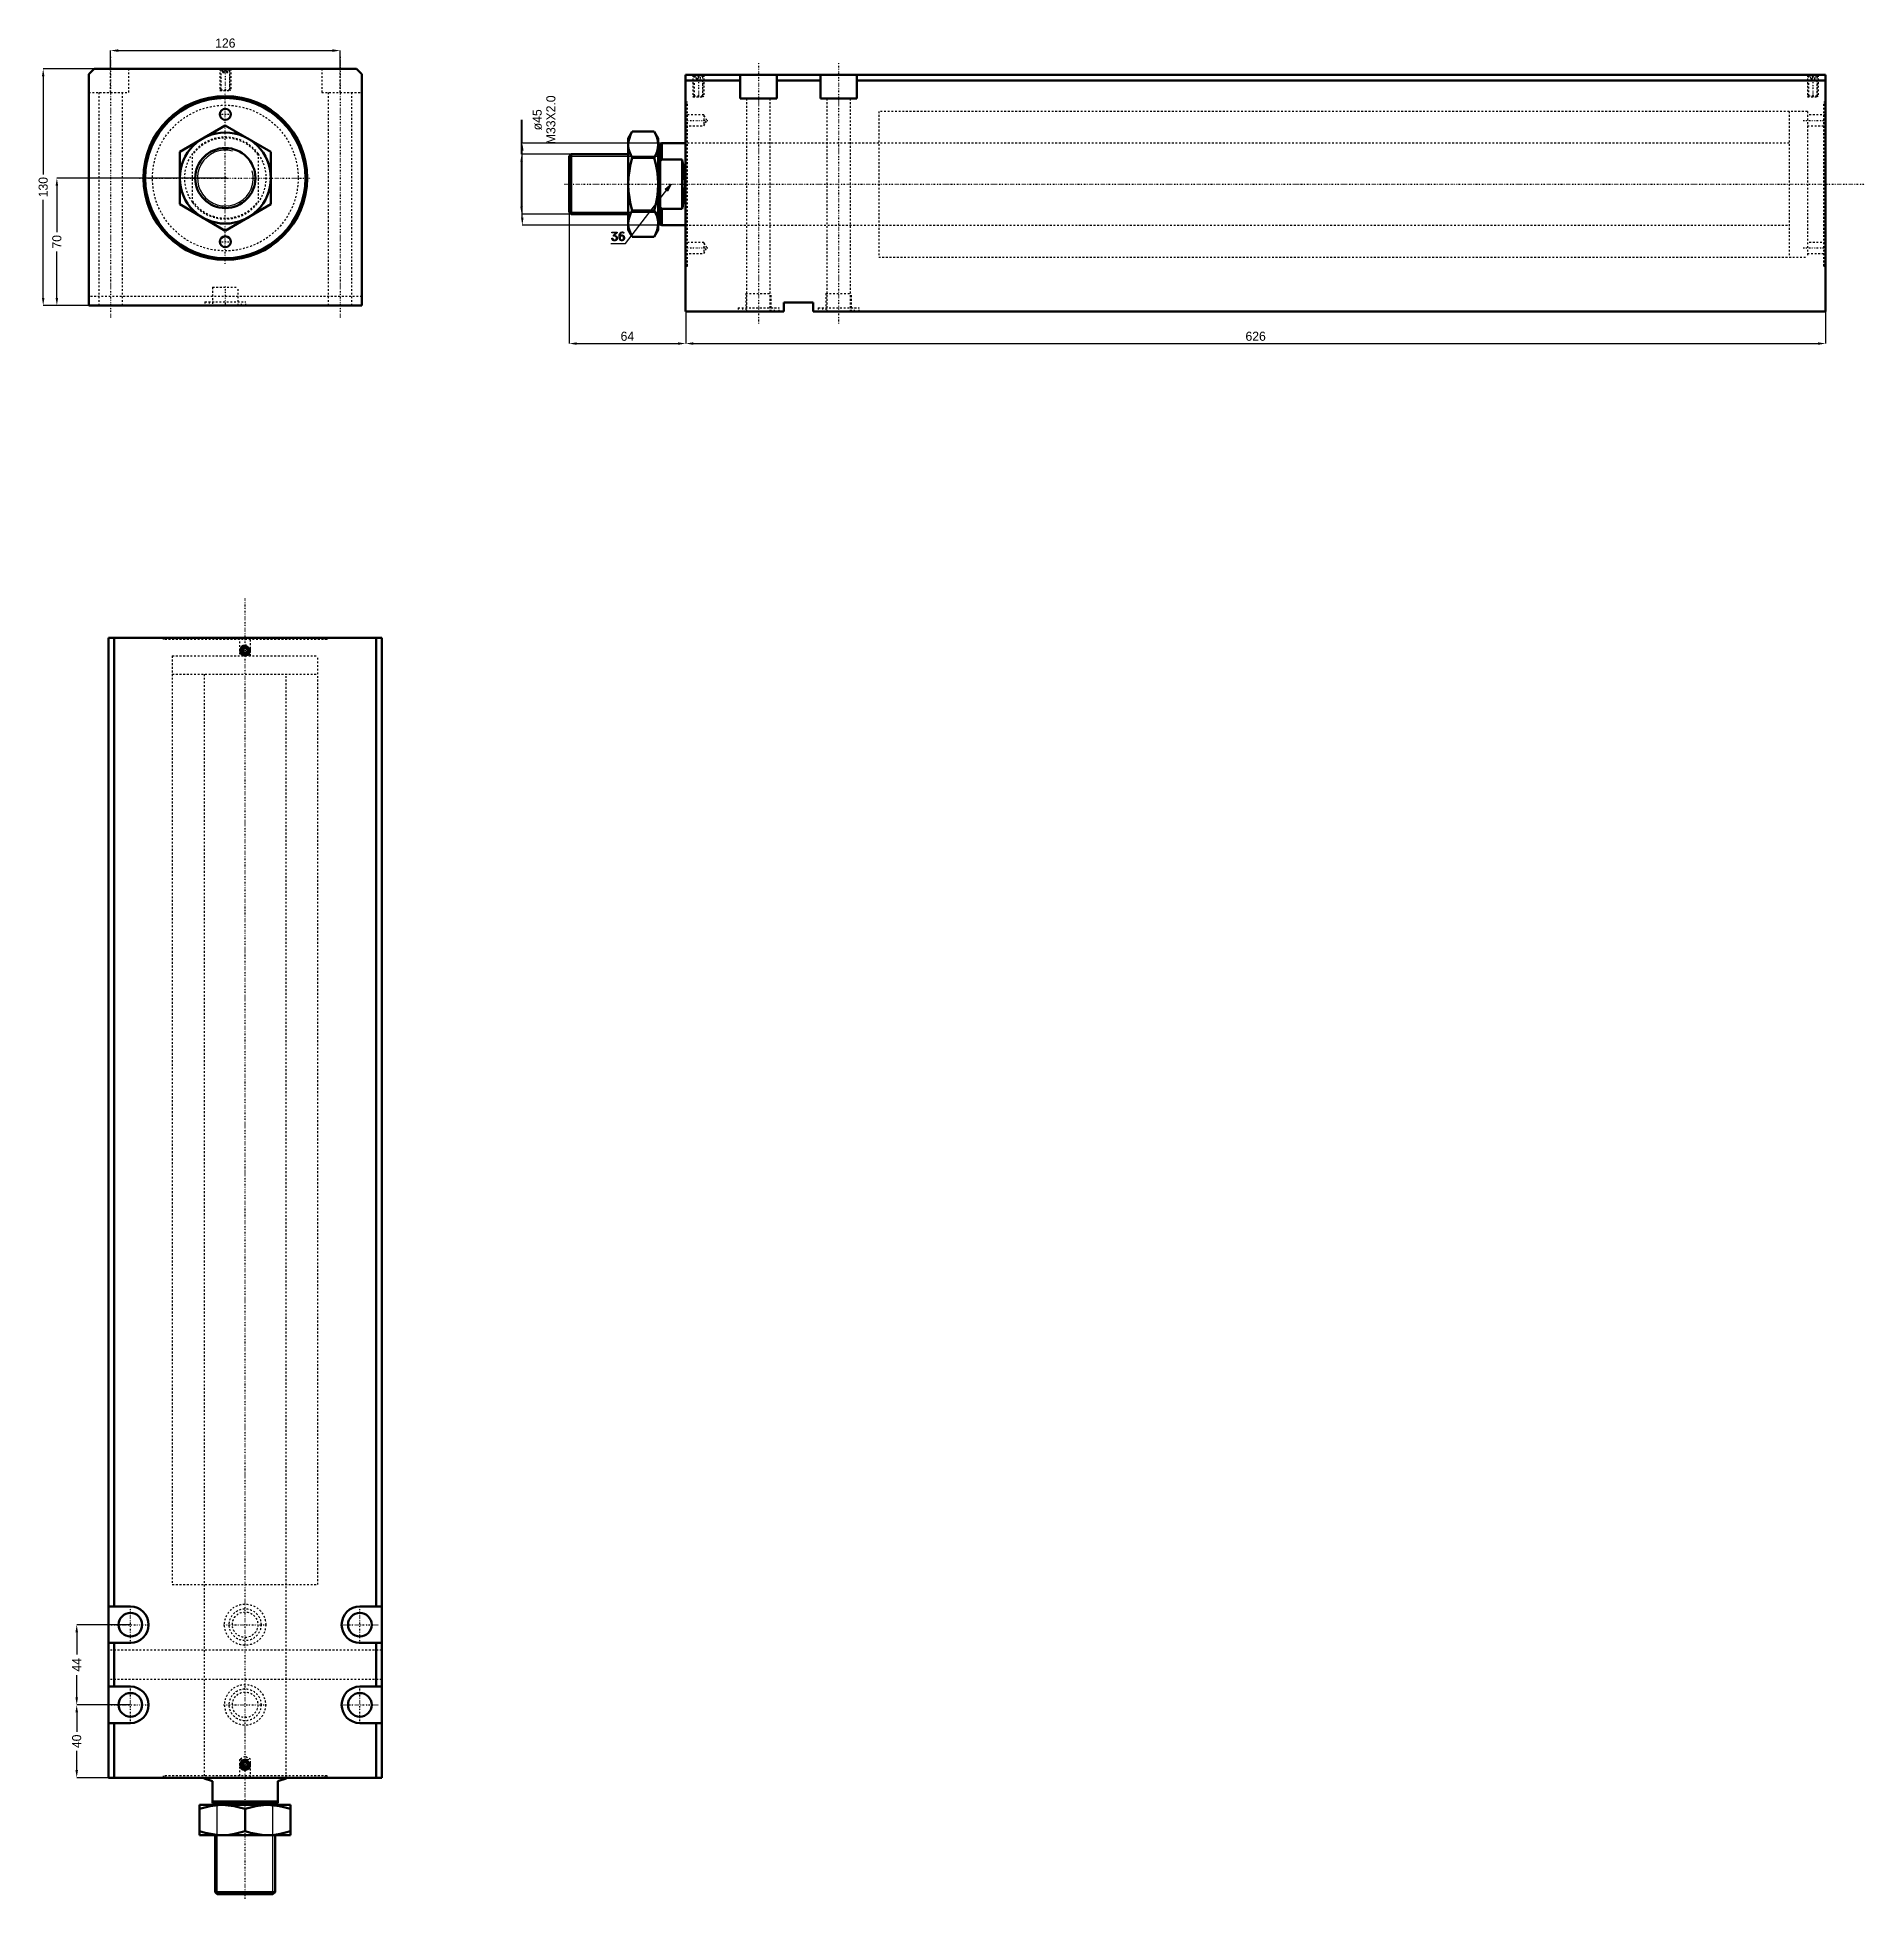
# Model space of a CAD drawing. Header units: millimetres. Extents: x -103 to 900, y -945 to 77.
import ezdxf

# ---------------------------------------------------------------- set-up
doc = ezdxf.new("R2010")
doc.units = ezdxf.units.MM
doc.linetypes.add('Center', pattern=[1.5, 0.45, -0.5, 0.05, -0.5])
doc.linetypes.add('Dashed', pattern=[2, 1, -1])
for name, color, linetype, lineweight in [('2d ConnectionPoints', 7, 'Continuous', 50), ('AM_0', 7, 'Continuous', 50), ('AM_5', 3, 'Continuous', 25), ('AM_7', 7, 'Center', 25), ('AM_9', 6, 'Dashed', 25)]:
    doc.layers.add(name, color=color, linetype=linetype, lineweight=lineweight)
doc.dimstyles.new('ISO-25', dxfattribs={"dimtxt": 2.5, "dimasz": 2.5, "dimexe": 1.25, "dimexo": 0.625, "dimtad": 1, "dimtxsty": 'Standard', "dimcen": 2.5, "dimadec": 0, "dimazin": 0, "dimtfac": 1, "dimtmove": 0, "dimatfit": 3, "dimfxl": 0, "dimarcsym": 0})

# ---------------------------------------------------------------- blocks, each defined once
blk = doc.blocks.new('1_JECX_MF_EXLA_80_500_0_rod__0_in_JECX_MF_160_EXLA_80_500_0__0')
at = {"layer": 'AM_0'}
for p, q in [((-25, 14.4), (0, 28.9)), ((0, 28.9), (25, 14.4)), ((-25, -14.4), (-25, 14.4)), ((25, 14.4), (25, -14.4)), ((0, -28.9), (-25, -14.4)), ((25, -14.4), (0, -28.9))]:
    blk.add_line(p, q, dxfattribs=at)
for radius in [25, 16.5]:
    blk.add_circle((0, 0), radius, dxfattribs=at)
at = {"layer": 'AM_5'}
blk.add_arc((0, 0), 15.3, 75, 15, dxfattribs=at)
at = {"layer": 'AM_9'}
for p, q in [((-18, -13.5), (-18, 13.5)), ((18, 13.5), (18, -13.5))]:
    blk.add_line(p, q, dxfattribs=at)
for points in [[(-18, 13.5), (-19.1, 11.9), (-20.1, 10.2), (-20.9, 8.4), (-21.5, 6.5), (-22, 4.6), (-22.3, 2.7), (-22.5, 0.7), (-22.5, -1.2), (-22.3, -3.2), (-21.9, -5.1), (-21.4, -7), (-20.7, -8.8), (-19.8, -10.6), (-18.8, -12.3), (-18, -13.5)], [(18, -13.5), (19.1, -11.9), (20.1, -10.2), (20.9, -8.4), (21.5, -6.5), (22, -4.6), (22.3, -2.7), (22.5, -0.7), (22.5, 1.2), (22.3, 3.2), (21.9, 5.1), (21.4, 7), (20.7, 8.8), (19.8, 10.6), (18.8, 12.3), (18, 13.5)]]:
    blk.add_lwpolyline(points, dxfattribs=at)
blk.add_circle((0, 0), 16.3, dxfattribs=at)
for radius, start, end in [(22.5, 36.8699, 143.1301), (22, 35.0968, 144.9032), (22, 215.0968, 324.9032), (22.5, 216.8699, 323.1301)]:
    blk.add_arc((0, 0), radius, start, end, dxfattribs=at)
blk = doc.blocks.new('2_JECX_MF_EXLA_80_500_0_body__0_in_JECX_MF_160_EXLA_80_500_0__0')
at = {"layer": 'AM_0'}
for p, q in [((-72, 60), (-75, 57)), ((-75, 57), (-75, -70)), ((72, 60), (-72, 60)), ((75, 57), (72, 60)), ((75, -70), (75, 57)), ((-75, -70), (75, -70))]:
    blk.add_line(p, q, dxfattribs=at)
for centre, radius in [((0, 0), 45), ((0, 0), 44), ((0, 35), 3), ((0, -35), 3)]:
    blk.add_circle(centre, radius, dxfattribs=at)
at = {"layer": 'AM_5', "linetype": 'Dashed'}
for p, q in [((-3, 60), (-3, 48)), ((3, 60), (3, 48))]:
    blk.add_line(p, q, dxfattribs=at)
at = {"layer": 'AM_7'}
for p, q in [((-63, 66.5), (-63, -76.5)), ((63, 66.5), (63, -76.5)), ((0, 60.6), (0, 47.4)), ((0, -47.2), (0, 47.2)), ((-3.2, 35), (3.1, 35)), ((-47.2, 0), (47.2, 0)), ((-3.2, -35), (3.1, -35)), ((0, -59.5), (0, -70.5))]:
    blk.add_line(p, q, dxfattribs=at)
at = {"layer": 'AM_9'}
for p, q in [((-63, 47), (-63, 60)), ((-53, 47), (-53, 60)), ((-3, 60), (-2.5, 59.5)), ((-2.5, 59.5), (-2.5, 48.5)), ((-2.5, 59.5), (2.5, 59.5)), ((-1.9, 60), (-2.4, 59.5)), ((-2.4, 59.5), (-2.4, 48)), ((-2.4, 59.5), (2.4, 59.5)), ((-1.4, 58), (-1.4, 60)), ((-1.4, 58), (1.4, 58)), ((-0.7, 58), (-0.7, 60)), ((0.7, 58), (0.7, 60)), ((1.4, 58), (1.4, 60)), ((2.4, 59.5), (1.9, 60)), ((2.4, 48), (2.4, 59.5)), ((2.5, 59.5), (3, 60)), ((2.5, 48.5), (2.5, 59.5)), ((53, 60), (53, 47)), ((63, 47), (63, 60)), ((-75, 47), (-53, 47)), ((-69.5, 47), (-69.5, -70)), ((-56.5, -70), (-56.5, 47)), ((-2.5, 48.5), (-3, 48)), ((-3, 48), (3, 48)), ((-2.5, 48.5), (2.5, 48.5)), ((3, 48), (2.5, 48.5)), ((53, 47), (75, 47)), ((56.5, 47), (56.5, -70)), ((69.5, -70), (69.5, 47)), ((-7, -60), (7, -60)), ((-7, -60), (-7, -70)), ((7, -70), (7, -60)), ((75, -65), (-75, -65)), ((-11.2, -67.9), (11.2, -67.9)), ((-11.2, -67.9), (-11.2, -70)), ((-8.8, -67.9), (-8.8, -70)), ((8.8, -70), (8.8, -67.9)), ((11.2, -70), (11.2, -67.9))]:
    blk.add_line(p, q, dxfattribs=at)
blk.add_circle((0, 0), 40, dxfattribs=at)
blk = doc.blocks.new('*D3')
at = {"layer": 'AM_5', "color": 0, "lineweight": -2}
for p, q in [((-63, 60), (-63, 70)), ((-58.8, 70), (58.8, 70)), ((63, 60), (63, 70))]:
    blk.add_line(p, q, dxfattribs=at)
at = {"layer": 'AM_5', "color": 0}
for points in [[(-58.8, 70.7), (-58.8, 69.3), (-63, 70)], [(58.8, 69.3), (58.8, 70.7), (63, 70)]]:
    blk.add_solid(points, dxfattribs=at)
at = {"layer": 'Defpoints', "color": 0}
for p in [(63, 70), (-63, 60), (63, 60)]:
    blk.add_point(p, dxfattribs=at)
at = {"layer": 'AM_5', "color": 0, "insert": (0, 74.1), "char_height": 5, "attachment_point": 5}
blk.add_mtext('126', dxfattribs=at)
blk = doc.blocks.new('*D4')
at = {"layer": 'AM_5', "color": 0, "lineweight": -2}
for p, q in [((-72, 60), (-100, 60)), ((-100, 55.8), (-100, 2)), ((-100, -65.8), (-100, -12)), ((-75, -70), (-100, -70))]:
    blk.add_line(p, q, dxfattribs=at)
at = {"layer": 'AM_5', "color": 0}
for points in [[(-99.3, 55.8), (-100.7, 55.8), (-100, 60)], [(-100.7, -65.8), (-99.3, -65.8), (-100, -70)]]:
    blk.add_solid(points, dxfattribs=at)
at = {"layer": 'Defpoints', "color": 0}
for p in [(-72, 60), (-100, -70), (-75, -70)]:
    blk.add_point(p, dxfattribs=at)
at = {"layer": 'AM_5', "color": 0, "insert": (-100, -5), "char_height": 5, "attachment_point": 5, "rotation": 90}
blk.add_mtext('130', dxfattribs=at)
blk = doc.blocks.new('*D5')
at = {"layer": 'AM_5', "color": 0, "lineweight": -2}
for p, q in [((0, 0), (-92.5, 0)), ((-92.5, -4.2), (-92.5, -29.7)), ((-92.5, -65.8), (-92.5, -40.3)), ((-75, -70), (-92.5, -70))]:
    blk.add_line(p, q, dxfattribs=at)
at = {"layer": 'AM_5', "color": 0}
for points in [[(-91.8, -4.2), (-93.2, -4.2), (-92.5, 0)], [(-93.2, -65.8), (-91.8, -65.8), (-92.5, -70)]]:
    blk.add_solid(points, dxfattribs=at)
at = {"layer": 'Defpoints', "color": 0}
for p in [(0, 0), (-92.5, -70), (-75, -70)]:
    blk.add_point(p, dxfattribs=at)
at = {"layer": 'AM_5', "color": 0, "insert": (-92.5, -35), "char_height": 5, "attachment_point": 5, "rotation": 90}
blk.add_mtext('70', dxfattribs=at)
blk = doc.blocks.new('1_JECX_MF_EXLA_80_500_0_rod__0_in_JECX_MF_160_EXLA_80_500_0__4')
at = {"layer": 'AM_0'}
for p, q in [((-22.5, 0), (-22.5, -0.5)), ((22.5, -0.5), (22.5, 0)), ((-18, -2), (-22.5, -0.5)), ((-18, -14), (-18, -2)), ((22.5, -0.5), (18, -2)), ((18, -2), (18, -14)), ((25, -15), (-25, -15)), ((-25, -31.5), (-25, -15)), ((-18, -13), (18, -13)), ((-18, -14), (18, -14)), ((-15.3, -14), (-16.3, -15)), ((0, -29.3), (0, -17.2)), ((16.3, -15), (15.3, -14)), ((25, -15), (25, -31.5)), ((25, -31.5), (-25, -31.5)), ((-16.5, -31.5), (-16.5, -62.8)), ((16.5, -62.8), (16.5, -31.5)), ((-16.5, -62.8), (16.5, -62.8)), ((-16.5, -62.8), (-15.3, -64)), ((-15.3, -64), (15.3, -64)), ((15.3, -64), (16.5, -62.8))]:
    blk.add_line(p, q, dxfattribs=at)
for points in [[(-12.5, -15), (-13.4, -15), (-16.3, -15.2), (-19.2, -15.7), (-22.1, -16.4), (-25, -17.2)], [(0, -17.2), (-3, -16.3), (-6.1, -15.6), (-9.3, -15.2), (-12.5, -15)], [(12.5, -15), (11.6, -15), (8.7, -15.2), (5.8, -15.7), (2.9, -16.4), (0, -17.2)], [(25, -17.2), (22, -16.3), (18.9, -15.6), (15.7, -15.2), (12.5, -15)], [(-25, -29.3), (-22, -30.2), (-18.9, -30.9), (-15.7, -31.3), (-12.5, -31.5)], [(-12.5, -31.5), (-11.6, -31.5), (-8.7, -31.3), (-5.8, -30.8), (-2.9, -30.1), (0, -29.3)], [(0, -29.3), (3, -30.2), (6.1, -30.9), (9.3, -31.3), (12.5, -31.5)], [(12.5, -31.5), (13.4, -31.5), (16.3, -31.3), (19.2, -30.8), (22.1, -30.1), (25, -29.3)]]:
    blk.add_lwpolyline(points, dxfattribs=at)
at = {"layer": 'AM_5'}
for p, q in [((-15.3, -64), (-15.3, -14)), ((15.3, -64), (15.3, -14))]:
    blk.add_line(p, q, dxfattribs=at)
at = {"layer": 'AM_7'}
blk.add_line((0, -66.5), (0, 647.5), dxfattribs=at)
at = {"layer": 'AM_9'}
for p, q in [((-40, 616), (40, 616)), ((-40, 616), (-40, 606)), ((40, 606), (40, 616)), ((-40, 606), (40, 606)), ((-22.5, 606), (-22.5, 0)), ((22.5, 0), (22.5, 606))]:
    blk.add_line(p, q, dxfattribs=at)
blk = doc.blocks.new('2_JECX_MF_EXLA_80_500_0_body__0_in_JECX_MF_160_EXLA_80_500_0__4')
at = {"layer": 'AM_0'}
for p, q in [((75, 626), (-75, 626)), ((-75, 626), (-75, 0)), ((-72, 626), (-72, 94)), ((72, 626), (72, 94)), ((75, 626), (75, 0)), ((-0.7, 620.2), (-1.4, 619)), ((-1.4, 619), (-0.7, 617.8)), ((0.7, 620.2), (-0.7, 620.2)), ((-0.7, 617.8), (0.7, 617.8)), ((1.4, 619), (0.7, 620.2)), ((0.7, 617.8), (1.4, 619)), ((-63, 94), (-75, 94)), ((75, 94), (63, 94)), ((-75, 74), (-63, 74)), ((-72, 74), (-72, 50)), ((63, 74), (75, 74)), ((72, 74), (72, 50)), ((-63, 50), (-75, 50)), ((75, 50), (63, 50)), ((-75, 30), (-63, 30)), ((-72, 30), (-72, 0)), ((63, 30), (75, 30)), ((72, 30), (72, 0)), ((75, 0), (-75, 0)), ((-0.7, 8.3), (-1.4, 7)), ((-1.4, 7), (-0.7, 5.8)), ((0.7, 8.3), (-0.7, 8.3)), ((-0.7, 5.8), (0.7, 5.8)), ((1.4, 7), (0.7, 8.3)), ((0.7, 5.8), (1.4, 7))]:
    blk.add_line(p, q, dxfattribs=at)
for centre, radius in [((0, 619), 2.46), ((0, 619), 2.4), ((0, 619), 1.9), ((-63, 84), 6.5), ((63, 84), 6.5), ((-63, 40), 6.5), ((63, 40), 6.5), ((0, 7), 2.46), ((0, 7), 2.4), ((0, 7), 1.9)]:
    blk.add_circle(centre, radius, dxfattribs=at)
for centre, start, end in [((-63, 84), 270, 90), ((63, 84), 90, 270), ((-63, 40), 270, 90), ((63, 40), 90, 270)]:
    blk.add_arc(centre, 10, start, end, dxfattribs=at)
at = {"layer": 'AM_5'}
for centre in [(0, 619), (0, 7)]:
    blk.add_arc(centre, 3, 75, 15, dxfattribs=at)
at = {"layer": 'AM_7'}
for p, q in [((-3.2, 619), (3.1, 619)), ((-63, 73.5), (-63, 94.5)), ((63, 73.5), (63, 94.5)), ((-73.5, 84), (-52.5, 84)), ((-11.8, 84), (11.8, 84)), ((52.5, 84), (73.5, 84)), ((-63, 29.5), (-63, 50.5)), ((63, 29.5), (63, 50.5)), ((-73.5, 40), (-52.5, 40)), ((-11.8, 40), (11.8, 40)), ((52.5, 40), (73.5, 40)), ((-3.2, 7), (3.1, 7))]:
    blk.add_line(p, q, dxfattribs=at)
at = {"layer": 'AM_9'}
for p, q in [((-45, 626), (-45, 625)), ((45, 625), (-45, 625)), ((-44, 626), (-44, 625)), ((-3, 626), (-3, 616)), ((3, 616), (3, 626)), ((44, 625), (44, 626)), ((45, 625), (45, 626)), ((-40, 616), (40, 616)), ((-40, 616), (-40, 106)), ((40, 106), (40, 616)), ((-40, 106), (40, 106)), ((-22.5, 106), (-22.5, 0)), ((22.5, 0), (22.5, 106)), ((75, 70), (-75, 70)), ((75, 54), (-75, 54)), ((0, 11.7), (-3, 10)), ((3, 10), (0, 11.7)), ((45, 1), (-45, 1)), ((-45, 1), (-45, 0)), ((-44, 1), (-44, 0)), ((-3, 10), (-3, 0)), ((-3, 10), (3, 10)), ((3, 0), (3, 10)), ((44, 0), (44, 1)), ((45, 0), (45, 1))]:
    blk.add_line(p, q, dxfattribs=at)
for centre, radius in [((0, 84), 11.3), ((0, 84), 8.75), ((0, 84), 7), ((0, 40), 11.2), ((0, 40), 8.75), ((0, 40), 7)]:
    blk.add_circle(centre, radius, dxfattribs=at)
blk = doc.blocks.new('*D11')
at = {"layer": 'AM_5', "color": 0, "lineweight": -2}
for p, q in [((-52.1, -794.5), (-81.6, -794.5)), ((-81.6, -798.6), (-81.6, -810.8)), ((-81.6, -834.3), (-81.6, -822.1)), ((-52.1, -838.5), (-81.6, -838.5))]:
    blk.add_line(p, q, dxfattribs=at)
at = {"layer": 'AM_5', "color": 0}
for points in [[(-82.3, -798.6), (-80.9, -798.6), (-81.6, -794.5)], [(-82.3, -834.3), (-80.9, -834.3), (-81.6, -838.5)]]:
    blk.add_solid(points, dxfattribs=at)
at = {"layer": 'Defpoints', "color": 0}
for p in [(-81.6, -794.5), (-52.1, -794.5), (-52.1, -838.5)]:
    blk.add_point(p, dxfattribs=at)
at = {"layer": 'AM_5', "color": 0, "insert": (-81.6, -816.5), "char_height": 5, "attachment_point": 5, "rotation": 90}
blk.add_mtext('44', dxfattribs=at)
blk = doc.blocks.new('*D12')
at = {"layer": 'AM_5', "color": 0, "lineweight": -2}
for p, q in [((-52.1, -838.5), (-81.6, -838.5)), ((-81.6, -842.6), (-81.6, -853.2)), ((-81.6, -874.3), (-81.6, -863.7)), ((-64.1, -878.5), (-81.6, -878.5))]:
    blk.add_line(p, q, dxfattribs=at)
at = {"layer": 'AM_5', "color": 0}
for points in [[(-82.3, -842.6), (-80.9, -842.6), (-81.6, -838.5)], [(-82.3, -874.3), (-80.9, -874.3), (-81.6, -878.5)]]:
    blk.add_solid(points, dxfattribs=at)
at = {"layer": 'Defpoints', "color": 0}
for p in [(-52.1, -838.5), (-81.6, -878.5), (-64.1, -878.5)]:
    blk.add_point(p, dxfattribs=at)
at = {"layer": 'AM_5', "color": 0, "insert": (-81.6, -858.5), "char_height": 5, "attachment_point": 5, "rotation": 90}
blk.add_mtext('40', dxfattribs=at)
blk = doc.blocks.new('1_JECX_MF_EXLA_80_500_0_rod__0_in_JECX_MF_160_EXLA_80_500_0__2')
at = {"layer": 'AM_0'}
for p, q in [((-29.3, 28.9), (-31.5, 25)), ((-31.5, 25), (-31.5, -25)), ((-29.3, 28.9), (-17.2, 28.9)), ((-15, 25), (-17.2, 28.9)), ((-15, 25), (-15, -25)), ((-13, 22.5), (-14, 22)), ((-14, 22), (-14, -22)), ((0, 22.5), (-13, 22.5)), ((-13, 22.5), (-13, 13.5)), ((-62.8, 16.5), (-64, 15.3)), ((-64, 15.3), (-64, -15.3)), ((-31.5, 16.5), (-62.8, 16.5)), ((-62.8, 16.5), (-62.8, -16.5)), ((-29.3, 14.4), (-17.2, 14.4)), ((-14, 15.3), (-15, 16.3)), ((-13, 13.5), (-14, 12.6)), ((-2, 13.5), (-13, 13.5)), ((-2, 13.5), (-2, -13.5)), ((-64, -15.3), (-62.8, -16.5)), ((-62.8, -16.5), (-31.5, -16.5)), ((-29.3, -14.4), (-17.2, -14.4)), ((-15, -16.3), (-14, -15.3)), ((-14, -12.6), (-13, -13.5)), ((-13, -13.5), (-2, -13.5)), ((-13, -13.5), (-13, -22.5)), ((-31.5, -25), (-29.3, -28.9)), ((-29.3, -28.9), (-17.2, -28.9)), ((-17.2, -28.9), (-15, -25)), ((-14, -22), (-13, -22.5)), ((-13, -22.5), (0, -22.5))]:
    blk.add_line(p, q, dxfattribs=at)
for points in [[(-29.3, 28.9), (-30.2, 27.1), (-30.9, 25.3), (-31.3, 23.5), (-31.5, 21.7)], [(-31.5, 21.7), (-31.5, 21.1), (-31.3, 19.5), (-30.8, 17.8), (-30.1, 16.1), (-29.3, 14.4)], [(-15, 21.7), (-15, 22.2), (-15.2, 23.8), (-15.7, 25.5), (-16.4, 27.2), (-17.2, 28.9)], [(-17.2, 14.4), (-16.3, 16.2), (-15.6, 18), (-15.2, 19.8), (-15, 21.7)], [(-29.3, 14.4), (-30.2, 10.9), (-30.9, 7.4), (-31.3, 3.7), (-31.5, 0)], [(-15, 0), (-15, 0.2), (-15.2, 3.8), (-15.6, 7.3), (-16.3, 10.9), (-17.2, 14.4)], [(-2, -13.5), (-1.6, -11.9), (-1.3, -10.2), (-1.1, -8.4), (-0.9, -6.5), (-0.7, -4.6), (-0.6, -2.7), (-0.5, -0.7), (-0.5, 1.2), (-0.6, 3.2), (-0.7, 5.1), (-0.9, 7), (-1.1, 8.8), (-1.4, 10.6), (-1.7, 12.3), (-2, 13.5)], [(-31.5, 0), (-31.5, -0.2), (-31.3, -3.8), (-30.9, -7.3), (-30.2, -10.9), (-29.3, -14.4)], [(-17.2, -14.4), (-16.3, -10.9), (-15.6, -7.4), (-15.2, -3.7), (-15, 0)], [(-29.3, -14.4), (-30.2, -16.2), (-30.9, -18), (-31.3, -19.8), (-31.5, -21.7)], [(-15, -21.7), (-15, -21.1), (-15.2, -19.5), (-15.7, -17.8), (-16.4, -16.1), (-17.2, -14.4)], [(-31.5, -21.7), (-31.5, -22.2), (-31.3, -23.8), (-30.8, -25.5), (-30.1, -27.2), (-29.3, -28.9)], [(-17.2, -28.9), (-16.3, -27.1), (-15.6, -25.3), (-15.2, -23.5), (-15, -21.7)]]:
    blk.add_lwpolyline(points, dxfattribs=at)
at = {"layer": 'AM_5'}
for p, q in [((-64, 15.3), (-14, 15.3)), ((-64, -15.3), (-14, -15.3))]:
    blk.add_line(p, q, dxfattribs=at)
at = {"layer": 'AM_7'}
blk.add_line((-66.5, 0), (647.5, 0), dxfattribs=at)
at = {"layer": 'AM_9'}
for p, q in [((616, 40), (606, 40)), ((606, 40), (606, -40)), ((616, 40), (616, -40)), ((606, 22.5), (0, 22.5)), ((0, -22.5), (606, -22.5)), ((606, -40), (616, -40))]:
    blk.add_line(p, q, dxfattribs=at)
blk = doc.blocks.new('2_JECX_MF_EXLA_80_500_0_body__0_in_JECX_MF_160_EXLA_80_500_0__2')
at = {"layer": 'AM_0'}
for p, q in [((0, -70), (0, 60)), ((626, 60), (0, 60)), ((30, 57), (0, 57)), ((30, 47), (30, 60)), ((50, 47), (50, 60)), ((74, 57), (50, 57)), ((74, 47), (74, 60)), ((94, 47), (94, 60)), ((626, 57), (94, 57)), ((626, -70), (626, 60)), ((30, 47), (50, 47)), ((74, 47), (94, 47)), ((54, -70), (0, -70)), ((54, -65), (54, -70)), ((70, -65), (54, -65)), ((70, -70), (70, -65)), ((626, -70), (70, -70))]:
    blk.add_line(p, q, dxfattribs=at)
at = {"layer": 'AM_5', "linetype": 'Dashed'}
for p, q in [((4, 60), (4, 48)), ((10, 60), (10, 48)), ((616, 60), (616, 48)), ((622, 60), (622, 48))]:
    blk.add_line(p, q, dxfattribs=at)
at = {"layer": 'AM_7'}
for p, q in [((40, 66.5), (40, -76.5)), ((84, 66.5), (84, -76.5)), ((7, 60.6), (7, 47.4)), ((619, 60.6), (619, 47.4)), ((-0.6, 35), (12.3, 35)), ((613.7, 35), (626.6, 35)), ((-0.6, -35), (12.3, -35)), ((613.7, -35), (626.6, -35))]:
    blk.add_line(p, q, dxfattribs=at)
at = {"layer": 'AM_9'}
for p, q in [((4, 60), (4.5, 59.5)), ((4.5, 59.5), (4.5, 48.5)), ((4.5, 59.5), (9.5, 59.5)), ((5.1, 60), (4.6, 59.5)), ((4.6, 59.5), (9.4, 59.5)), ((4.6, 59.5), (4.6, 48)), ((5.8, 58), (5.8, 60)), ((5.8, 58), (8.2, 58)), ((7, 58), (7, 60)), ((8.2, 58), (8.2, 60)), ((9.4, 59.5), (8.9, 60)), ((9.4, 48), (9.4, 59.5)), ((9.5, 59.5), (10, 60)), ((9.5, 48.5), (9.5, 59.5)), ((616, 60), (616.5, 59.5)), ((616.5, 59.5), (616.5, 48.5)), ((616.5, 59.5), (621.5, 59.5)), ((617.1, 60), (616.6, 59.5)), ((616.6, 59.5), (616.6, 48)), ((616.6, 59.5), (621.4, 59.5)), ((617.8, 58), (617.8, 60)), ((617.8, 58), (620.2, 58)), ((619, 58), (619, 60)), ((620.2, 58), (620.2, 60)), ((621.4, 59.5), (620.9, 60)), ((621.4, 48), (621.4, 59.5)), ((621.5, 59.5), (622, 60)), ((621.5, 48.5), (621.5, 59.5)), ((1, 45), (0, 45)), ((1, 44), (0, 44)), ((1, -45), (1, 45)), ((4.5, 48.5), (4, 48)), ((4, 48), (10, 48)), ((4.5, 48.5), (9.5, 48.5)), ((10, 48), (9.5, 48.5)), ((33.5, 47), (33.5, -70)), ((46.5, -70), (46.5, 47)), ((77.5, 47), (77.5, -70)), ((90.5, -70), (90.5, 47)), ((616.5, 48.5), (616, 48)), ((616, 48), (622, 48)), ((616.5, 48.5), (621.5, 48.5)), ((622, 48), (621.5, 48.5)), ((625, -45), (625, 45)), ((626, 45), (625, 45)), ((626, 44), (625, 44)), ((10, 38), (0, 38)), ((0, 32), (10, 32)), ((11.7, 35), (10, 38)), ((10, 38), (10, 32)), ((10, 32), (11.7, 35)), ((616, 40), (106, 40)), ((106, 40), (106, -40)), ((616, 40), (616, -40)), ((626, 38), (616, 38)), ((616, 32), (626, 32)), ((106, 22.5), (0, 22.5)), ((0, -22.5), (106, -22.5)), ((10, -32), (0, -32)), ((0, -38), (10, -38)), ((11.7, -35), (10, -32)), ((10, -32), (10, -38)), ((10, -38), (11.7, -35)), ((106, -40), (616, -40)), ((626, -32), (616, -32)), ((616, -38), (626, -38)), ((0, -44), (1, -44)), ((0, -45), (1, -45)), ((625, -44), (626, -44)), ((625, -45), (626, -45)), ((33, -60), (47, -60)), ((33, -60), (33, -70)), ((47, -70), (47, -60)), ((77, -60), (91, -60)), ((77, -60), (77, -70)), ((91, -70), (91, -60)), ((28.8, -67.9), (51.3, -67.9)), ((28.8, -67.9), (28.8, -70)), ((31.2, -67.9), (31.2, -70)), ((48.8, -70), (48.8, -67.9)), ((51.3, -70), (51.3, -67.9)), ((72.8, -67.9), (95.2, -67.9)), ((72.8, -67.9), (72.8, -70)), ((75.2, -67.9), (75.2, -70)), ((92.8, -70), (92.8, -67.9)), ((95.2, -70), (95.2, -67.9))]:
    blk.add_line(p, q, dxfattribs=at)
blk = doc.blocks.new('*D20')
at = {"layer": 'AM_5', "color": 0, "lineweight": -2}
for p, q in [((252.8, -73.4), (252.8, -90.9)), ((878.8, -73.4), (878.8, -90.9)), ((257, -90.9), (874.6, -90.9))]:
    blk.add_line(p, q, dxfattribs=at)
at = {"layer": 'AM_5', "color": 0}
for points in [[(257, -90.2), (257, -91.6), (252.8, -90.9)], [(874.6, -90.2), (874.6, -91.6), (878.8, -90.9)]]:
    blk.add_solid(points, dxfattribs=at)
at = {"layer": 'Defpoints', "color": 0}
for p in [(252.8, -73.4), (878.8, -73.4), (878.8, -90.9)]:
    blk.add_point(p, dxfattribs=at)
at = {"layer": 'AM_5', "color": 0, "insert": (565.8, -86.9), "char_height": 5, "attachment_point": 5}
blk.add_mtext('626', dxfattribs=at)
blk = doc.blocks.new('*D21')
at = {"layer": 'AM_5', "color": 0, "lineweight": -2}
for p, q in [((188.8, -3.4), (188.8, -90.9)), ((252.8, -73.4), (252.8, -90.9)), ((193, -90.9), (248.6, -90.9))]:
    blk.add_line(p, q, dxfattribs=at)
at = {"layer": 'AM_5', "color": 0}
for points in [[(193, -90.2), (193, -91.6), (188.8, -90.9)], [(248.6, -90.2), (248.6, -91.6), (252.8, -90.9)]]:
    blk.add_solid(points, dxfattribs=at)
at = {"layer": 'Defpoints', "color": 0}
for p in [(188.8, -3.4), (252.8, -73.4), (252.8, -90.9)]:
    blk.add_point(p, dxfattribs=at)
at = {"layer": 'AM_5', "color": 0, "insert": (220.8, -86.9), "char_height": 5, "attachment_point": 5}
blk.add_mtext('64', dxfattribs=at)
blk = doc.blocks.new('*D22')
at = {"layer": 'AM_5', "color": 0, "lineweight": -2}
for p, q in [((163.1, 19.1), (163.1, 32)), ((239.8, 19.1), (163.1, 19.1)), ((163.1, -21.7), (163.1, 15)), ((239.8, -25.9), (163.1, -25.9))]:
    blk.add_line(p, q, dxfattribs=at)
at = {"layer": 'AM_5', "color": 0}
for points in [[(162.4, 15), (163.8, 15), (163.1, 19.1)], [(162.4, -21.7), (163.8, -21.7), (163.1, -25.9)]]:
    blk.add_solid(points, dxfattribs=at)
at = {"layer": 'Defpoints', "color": 0}
for p in [(163.1, 19.1), (239.8, 19.1), (239.8, -25.9)]:
    blk.add_point(p, dxfattribs=at)
at = {"layer": 'AM_5', "color": 0, "insert": (171.3, 32), "char_height": 5, "attachment_point": 5, "rotation": 90}
blk.add_mtext('ø45', dxfattribs=at)
blk = doc.blocks.new('*D23')
at = {"layer": 'AM_5', "color": 0, "lineweight": -2}
for p, q in [((162.7, 13.1), (162.7, 32)), ((190, 13.1), (162.7, 13.1)), ((162.7, -15.7), (162.7, 9)), ((189.8, -19.9), (162.7, -19.9))]:
    blk.add_line(p, q, dxfattribs=at)
at = {"layer": 'AM_5', "color": 0}
for points in [[(162, 9), (163.4, 9), (162.7, 13.1)], [(162, -15.7), (163.4, -15.7), (162.7, -19.9)]]:
    blk.add_solid(points, dxfattribs=at)
at = {"layer": 'Defpoints', "color": 0}
for p in [(162.7, 13.1), (190, 13.1), (189.8, -19.9)]:
    blk.add_point(p, dxfattribs=at)
at = {"layer": 'AM_5', "color": 0, "insert": (178.8, 32), "char_height": 5, "attachment_point": 5, "rotation": 90}
blk.add_mtext('M33X2.0', dxfattribs=at)

msp = doc.modelspace()

# ---------------------------------------------------------------- linework, layer by layer
at = {"layer": '2d ConnectionPoints'}
for p in [(0, 0), (252.788, -3.364), (10.879, -878.46)]:
    msp.add_point(p, dxfattribs=at)
at = {"layer": 'AM_5'}
for p, q in [((219.788, -35.864), (244.788, -3.364)), ((211.788, -35.864), (219.788, -35.864))]:
    msp.add_line(p, q, dxfattribs=at)
for points in [[(244.788, -3.364), (242.908, -7.174), (241.587, -6.158), (244.788, -3.364)], [(212.721, -33.057), (212.721, -33.057), (212.726, -33.167), (212.755, -33.322), (212.755, -33.322), (212.809, -33.464), (212.859, -33.551), (212.859, -33.551), (212.918, -33.632), (213.02, -33.738), (213.02, -33.738), (213.139, -33.827), (213.228, -33.876), (213.228, -33.876), (213.321, -33.917), (213.467, -33.962), (213.467, -33.962), (213.618, -33.985), (213.722, -33.99), (213.722, -33.99), (213.832, -33.985), (213.992, -33.961), (213.992, -33.961), (214.146, -33.916), (214.245, -33.875), (214.245, -33.875), (214.339, -33.825), (214.464, -33.735), (214.464, -33.735), (214.573, -33.628), (214.635, -33.546), (214.635, -33.546), (214.688, -33.459), (214.745, -33.318), (214.745, -33.318), (214.775, -33.165), (214.781, -33.057), (214.781, -33.057), (214.773, -32.904), (214.73, -32.691), (214.73, -32.691), (214.65, -32.501), (214.577, -32.386), (214.577, -32.386), (214.489, -32.282), (214.334, -32.146), (214.334, -32.146), (214.152, -32.034), (214.016, -31.973), (214.016, -31.973), (213.87, -31.924), (213.636, -31.87), (213.636, -31.87), (213.385, -31.841), (213.208, -31.835), (213.208, -31.38), (214.528, -30.087), (212.324, -30.087), (212.324, -29.651), (215.145, -29.651), (215.145, -30.106), (213.797, -31.439), (213.797, -31.439), (214.091, -31.507), (214.466, -31.654), (214.466, -31.654), (214.761, -31.855), (214.913, -32.019), (214.913, -32.019), (215.034, -32.201), (215.165, -32.499), (215.165, -32.499), (215.236, -32.824), (215.249, -33.057), (215.249, -33.057), (215.24, -33.225), (215.192, -33.46), (215.192, -33.46), (215.104, -33.673), (215.022, -33.803), (215.022, -33.803), (214.926, -33.922), (214.761, -34.078), (214.761, -34.078), (214.574, -34.206), (214.435, -34.276), (214.435, -34.276), (214.29, -34.333), (214.067, -34.395), (214.067, -34.395), (213.839, -34.429), (213.683, -34.435), (213.683, -34.435), (213.531, -34.429), (213.312, -34.396), (213.312, -34.396), (213.101, -34.334), (212.966, -34.278), (212.966, -34.278), (212.838, -34.208), (212.666, -34.081), (212.666, -34.081), (212.516, -33.927), (212.43, -33.808), (212.43, -33.808), (212.357, -33.678), (212.278, -33.464), (212.278, -33.464), (212.235, -33.228), (212.227, -33.057), (212.721, -33.057)], [(217.754, -34.403), (217.754, -34.403), (217.534, -34.393), (217.241, -34.339), (217.241, -34.339), (216.993, -34.239), (216.852, -34.148), (216.852, -34.148), (216.73, -34.038), (216.576, -33.846), (216.576, -33.846), (216.458, -33.621), (216.399, -33.452), (216.399, -33.452), (216.353, -33.269), (216.304, -32.966), (216.304, -32.966), (216.277, -32.63), (216.272, -32.388), (216.272, -32.388), (216.288, -31.89), (216.37, -31.227), (216.37, -31.227), (216.523, -30.665), (216.664, -30.347), (216.664, -30.347), (216.839, -30.08), (217.168, -29.791), (217.168, -29.791), (217.579, -29.635), (217.897, -29.606), (217.897, -29.606), (218.051, -29.61), (218.26, -29.634), (218.26, -29.634), (218.446, -29.679), (218.557, -29.719), (218.557, -29.719), (218.66, -29.768), (218.803, -29.852), (218.803, -29.852), (218.935, -29.949), (219.015, -30.022), (218.658, -30.314), (218.658, -30.314), (218.611, -30.261), (218.529, -30.189), (218.529, -30.189), (218.431, -30.127), (218.357, -30.092), (218.357, -30.092), (218.277, -30.062), (218.145, -30.029), (218.145, -30.029), (218.001, -30.012), (217.897, -30.009), (217.897, -30.009), (217.733, -30.021), (217.515, -30.088), (217.515, -30.088), (217.33, -30.213), (217.226, -30.327), (217.226, -30.327), (217.135, -30.459), (217.022, -30.672), (217.022, -30.672), (216.935, -30.904), (216.893, -31.07), (216.893, -31.07), (216.859, -31.243), (216.816, -31.516), (216.816, -31.516), (216.783, -31.804), (216.766, -32.004), (216.766, -32.004), (216.839, -31.864), (216.962, -31.681), (216.962, -31.681), (217.101, -31.53), (217.203, -31.447), (217.203, -31.447), (217.313, -31.378), (217.49, -31.304), (217.49, -31.304), (217.682, -31.264), (217.819, -31.257), (217.819, -31.257), (217.98, -31.266), (218.208, -31.313), (218.208, -31.313), (218.417, -31.401), (218.547, -31.483), (218.547, -31.483), (218.668, -31.579), (218.826, -31.745), (218.826, -31.745), (218.959, -31.939), (219.033, -32.082), (219.033, -32.082), (219.095, -32.234), (219.161, -32.469), (219.161, -32.469), (219.197, -32.714), (219.204, -32.882), (219.204, -32.882), (219.196, -33.057), (219.157, -33.305), (219.157, -33.305), (219.084, -33.534), (219.017, -33.676), (219.017, -33.676), (218.936, -33.809), (218.794, -33.983), (218.794, -33.983), (218.625, -34.13), (218.499, -34.213), (218.499, -34.213), (218.363, -34.281), (218.147, -34.355), (218.147, -34.355), (217.916, -34.395), (217.754, -34.403)], [(217.761, -33.993), (217.761, -33.993), (217.878, -33.988), (218.04, -33.957), (218.04, -33.957), (218.185, -33.902), (218.273, -33.85), (218.273, -33.85), (218.352, -33.789), (218.457, -33.679), (218.457, -33.679), (218.543, -33.55), (218.59, -33.452), (218.59, -33.452), (218.628, -33.347), (218.67, -33.177), (218.67, -33.177), (218.692, -32.993), (218.697, -32.862), (218.697, -32.862), (218.693, -32.74), (218.672, -32.566), (218.672, -32.566), (218.632, -32.403), (218.596, -32.3), (218.596, -32.3), (218.552, -32.204), (218.47, -32.076), (218.47, -32.076), (218.37, -31.966), (218.294, -31.903), (218.294, -31.903), (218.21, -31.851), (218.07, -31.794), (218.07, -31.794), (217.913, -31.763), (217.8, -31.757), (217.8, -31.757), (217.682, -31.763), (217.517, -31.796), (217.517, -31.796), (217.367, -31.857), (217.275, -31.913), (217.275, -31.913), (217.19, -31.98), (217.078, -32.097), (217.078, -32.097), (216.984, -32.235), (216.932, -32.337), (216.932, -32.337), (216.889, -32.447), (216.842, -32.622), (216.842, -32.622), (216.817, -32.809), (216.812, -32.94), (216.812, -32.94), (216.816, -33.06), (216.839, -33.229), (216.839, -33.229), (216.882, -33.386), (216.922, -33.485), (216.922, -33.485), (216.971, -33.576), (217.058, -33.697), (217.058, -33.697), (217.165, -33.8), (217.246, -33.858), (217.246, -33.858), (217.334, -33.907), (217.481, -33.96), (217.481, -33.96), (217.643, -33.988), (217.761, -33.993)]]:
    msp.add_lwpolyline(points, dxfattribs=at)

# ---------------------------------------------------------------- block references
for name, p in [('2_JECX_MF_EXLA_80_500_0_body__0_in_JECX_MF_160_EXLA_80_500_0__0', (0, 0)), ('2_JECX_MF_EXLA_80_500_0_body__0_in_JECX_MF_160_EXLA_80_500_0__2', (252.788, -3.364)), ('1_JECX_MF_EXLA_80_500_0_rod__0_in_JECX_MF_160_EXLA_80_500_0__2', (252.788, -3.364)), ('1_JECX_MF_EXLA_80_500_0_rod__0_in_JECX_MF_160_EXLA_80_500_0__0', (0, 0)), ('1_JECX_MF_EXLA_80_500_0_rod__0_in_JECX_MF_160_EXLA_80_500_0__4', (10.879, -878.46)), ('2_JECX_MF_EXLA_80_500_0_body__0_in_JECX_MF_160_EXLA_80_500_0__4', (10.879, -878.46))]:
    msp.add_blockref(name, p)

# ---------------------------------------------------------------- dimensions: what is measured, and where the dimension line sits
for base, p1, p2, text, picture, middle in [((63, 70), (-63, 60), (63, 60), '126', '*D3', (0, 70)), ((252.788, -90.864), (188.788, -3.364), (252.788, -73.364), '64', '*D21', (220.788, -90.864)), ((878.788, -90.864), (252.788, -73.364), (878.788, -73.364), '626', '*D20', (565.788, -90.864))]:
    dim = msp.add_linear_dim(base=base, p1=p1, p2=p2, text=text, dimstyle='ISO-25', override={"dimtxt": 5, "dimasz": 4.166667, "dimexe": 0, "dimexo": 0, "dimgap": 1.5}, dxfattribs=at)
    dim.commit()
    dim.dimension.update_dxf_attribs({"geometry": picture, "text_midpoint": middle, "dimtype": 160})
for base, p1, p2, text, picture, middle in [((-100, -70), (-72, 60), (-75, -70), '130', '*D4', (-100, -5)), ((162.705, 13.136), (189.788, -19.864), (190.015, 13.136), 'M33X2.0', '*D23', (178.788, 31.97)), ((163.121, 19.136), (239.788, -25.864), (239.788, 19.136), 'ø45', '*D22', (171.288, 31.97)), ((-92.5, -70), (0, 0), (-75, -70), '70', '*D5', (-92.5, -35)), ((-81.621, -794.46), (-52.121, -838.46), (-52.121, -794.46), '44', '*D11', (-81.621, -816.46)), ((-81.621, -878.46), (-52.121, -838.46), (-64.121, -878.46), '40', '*D12', (-81.621, -858.46))]:
    dim = msp.add_linear_dim(base=base, p1=p1, p2=p2, angle=90, text=text, dimstyle='ISO-25', override={"dimtxt": 5, "dimasz": 4.166667, "dimexe": 0, "dimexo": 0, "dimgap": 1.5}, dxfattribs=at)
    dim.commit()
    dim.dimension.update_dxf_attribs({"geometry": picture, "text_midpoint": middle, "dimtype": 160, "text_rotation": 90})

doc.saveas('drawing.dxf')
